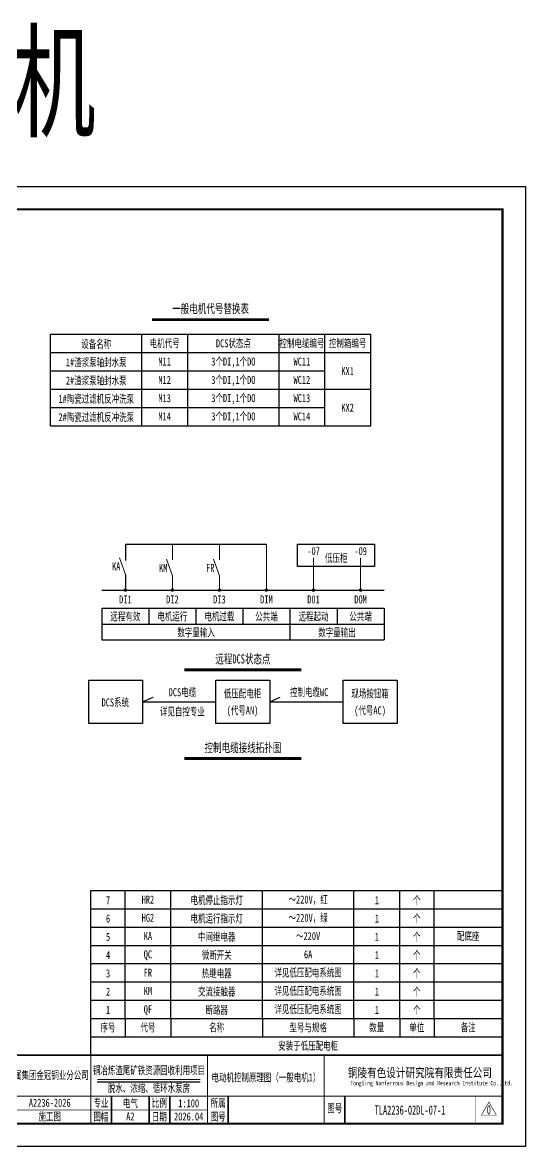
# Model space of a CAD drawing. Header units: millimetres. Extents: x 401220 to 2750366, y -101310 to 943175.
# Drawn here: x 1149682 to 1171673, y -101260 to -52085 of the extents above; entities that cross this region are included whole.
import ezdxf
from ezdxf.enums import TextEntityAlignment as Align

# ---------------------------------------------------------------- set-up
doc = ezdxf.new("R2010")
doc.units = ezdxf.units.MM
doc.linetypes.add('常规', pattern=[20, 10, 0, 10])
doc.layers.add('CAXA0层', color=7, linetype='Continuous', lineweight=25)
doc.layers.add('SW', color=8, linetype='Continuous', lineweight=20)
for name, color, linetype in [('TEXT', 4, 'Continuous'), ('动力平面导线层', 3, '常规'), ('动力平面设备层', 1, 'Continuous'), ('图框', 7, 'Continuous'), ('标注-照明', 7, 'Continuous'), ('照明平面导线层', 3, 'Continuous'), ('照明平面设备层', 1, 'Continuous')]:
    doc.layers.add(name, color=color, linetype=linetype)
doc.styles.add('HZ', font='simsun.ttf', dxfattribs={"width": 0.75})
doc.styles.add('标准', font='NSimSun.ttf', dxfattribs={"width": 0.667})

# ---------------------------------------------------------------- blocks, each defined once
blk = doc.blocks.new('3')
at = {"layer": 'TEXT', "color": 7, "lineweight": 25, "style": 'HZ', "width": 0.75}
for s, height, p in [('铜陵有色设计研究院有限责任公司', 400, (221501, 249018)), ('Tongling Nonferrous Design and Research Institute Co.,Ltd.', 200, (221613, 248659))]:
    blk.add_text(s, height=height, dxfattribs=at).set_placement(p)
blk = doc.blocks.new('铜陵有色图签02')
at = {"layer": '图框', "linetype": 'Continuous', "lineweight": 50}
for p, q in [((-38401, 3003), (-38401, 1)), ((-29100, 3001), (-29100, 0))]:
    blk.add_line(p, q, dxfattribs=at)
at = {"layer": '图框', "color": 7, "linetype": 'Continuous', "lineweight": 25}
for p, q in [((-36201, 3010), (-36201, 9)), ((-34701, 3010), (-34701, 9)), ((-33401, 3017), (-33401, 16)), ((-31901, 3017), (-31901, 16)), ((-30601, 3017), (-30601, 16)), ((-29100, 1201), (-37501, 1201))]:
    blk.add_line(p, q, dxfattribs=at)
at = {"layer": '图框', "color": 7, "linetype": 'Continuous', "lineweight": 35}
for p, q in [((-27300, 3001), (-27300, 1)), ((-21600, 1197), (-21600, -3)), ((-17100, 1200), (-17100, 0)), ((-15450, 0), (-15450, 1200)), ((-14550, 1200), (-14550, 0)), ((-12000, 1201), (-12000, 1)), ((-6900, 1202), (-6900, 2))]:
    blk.add_line(p, q, dxfattribs=at)
at = {"layer": '图框', "lineweight": 25}
blk.add_line((-17723, 1830), (-13223, 1830), dxfattribs=at)
at = {"layer": '图框', "lineweight": 70, "const_width": 70}
blk.add_lwpolyline([(-17980, 3001), (0, 3001), (-38401, 3001)], dxfattribs=at)
at = {"layer": '图框', "color": 7, "linetype": 'Continuous', "lineweight": 25, "const_width": 25}
for points in [[(-37501, 3000), (-37501, 0)], [(-25800, 3001), (-25800, 1)], [(-24300, 3001), (-24300, 1)], [(-23100, 2401), (-37501, 2401)], [(-23100, 1801), (-37501, 1801)], [(-23100, 1201), (-29100, 1201)], [(-12900, 600), (-18000, 600), (-37501, 600)], [(-602, 943), (-932, 371), (-272, 371), (-602, 943)]]:
    blk.add_lwpolyline(points, dxfattribs=at)
at = {"layer": '图框', "linetype": 'Continuous', "lineweight": 50, "const_width": 50}
for points in [[(-23100, 3001), (-23100, 1)], [(-18000, 3000), (-18000, 0)]]:
    blk.add_lwpolyline(points, dxfattribs=at)
at = {"layer": '图框', "lineweight": 50, "const_width": 50}
for points in [[(-12900, 3001), (-12900, 1)], [(-7800, 3001), (-7800, 1)], [(0, 3000), (0, 0)], [(-23100, 1200), (0, 1200)]]:
    blk.add_lwpolyline(points, dxfattribs=at)
at = {"layer": '图框', "lineweight": 25, "const_width": 35}
blk.add_lwpolyline([(-17723, 1930), (-13223, 1930)], dxfattribs=at)
at = {"layer": '图框', "color": 7, "linetype": 'Continuous', "lineweight": 35, "const_width": 25}
blk.add_lwpolyline([(-1200, 1201), (-1200, 0)], dxfattribs=at)
at = {"layer": '图框', "linetype": 'Continuous', "lineweight": 70, "const_width": 70}
blk.add_lwpolyline([(-38401, 1), (0, 0)], dxfattribs=at)
at = {"layer": '图框', "lineweight": 25}
blk.add_blockref('3', (-228268, -246986), dxfattribs=at)
at = {"layer": 'TEXT', "color": 7, "lineweight": 25, "style": '标准', "width": 0.667}
for s, height, p in [('总  图', 300, (-36862, 2555)), ('建  筑', 300, (-34062, 2562)), ('热  工', 300, (-31262, 2562)), ('项目负责人', 350, (-28197, 2541)), ('会', 300, (-37942, 2054)), ('冶  炼', 300, (-36862, 1955)), ('化  工', 300, (-34062, 1962)), ('给排水', 300, (-31262, 1962)), ('审  定', 350, (-28197, 1941)), ('签', 300, (-37942, 1404)), ('选  矿', 300, (-36862, 1355)), ('暖  通', 300, (-34062, 1362)), ('自  控', 300, (-31262, 1362)), ('审  核', 350, (-28197, 1341)), ('栏', 300, (-37942, 754)), ('采  矿', 300, (-36862, 754)), ('机  械', 300, (-34062, 761)), ('电  气', 300, (-31262, 761)), ('校  对', 350, (-28197, 741)), ('项目编号', 350, (-22343, 730)), ('专业', 350, (-17559, 730)), ('比例', 350, (-15009, 730)), ('所属', 350, (-12438, 730)), ('专  业', 300, (-36862, 170)), ('签  字', 300, (-35449, 170)), ('专  业', 300, (-34062, 177)), ('签  字', 300, (-32649, 177)), ('专  业', 300, (-31262, 177)), ('签  字', 300, (-29849, 177)), ('设  计', 350, (-28197, 139)), ('设计阶段', 350, (-22343, 130)), ('图幅', 350, (-17559, 130)), ('日期', 350, (-15009, 130)), ('图号', 350, (-12438, 130)), ('图号', 350, (-7339, 495))]:
    blk.add_text(s, height=height, dxfattribs=at).set_placement(p, align=Align.CENTER)

msp = doc.modelspace()

# ---------------------------------------------------------------- linework, layer by layer
at = {"color": 7, "linetype": 'ByBlock', "lineweight": 20, "const_width": 75}
for points in [[(1154140.36422, -76918.30627, 1), (1154215.36422, -76918.30627, 1)], [(1156196.86316, -76918.30627, 1), (1156271.86316, -76918.30627, 1)], [(1158253.3621, -76918.30627, 1), (1158328.3621, -76918.30627, 1)], [(1160309.86103, -76918.30627, 1), (1160384.86103, -76918.30627, 1)], [(1162366.35997, -76918.30627, 1), (1162441.35997, -76918.30627, 1)], [(1164422.85891, -76918.30627, 1), (1164497.85891, -76918.30627, 1)]]:
    msp.add_lwpolyline(points, format="xyb", close=True, dxfattribs=at)
at = {"layer": 'CAXA0层', "color": 2, "linetype": 'ByBlock', "lineweight": 40}
for p, q in [((1155356.32731, -65058.09089), (1160454.4726, -65058.09089)), ((1156770.03892, -80382.92172), (1161868.18421, -80382.92172)), ((1156770.03892, -84261.81739), (1161868.18421, -84261.81739))]:
    msp.add_line(p, q, dxfattribs=at)
at = {"layer": 'CAXA0层', "color": 2, "linetype": 'ByBlock', "lineweight": 0}
for p, q in [((1155356.32731, -65123.57382), (1160454.4726, -65123.57382)), ((1156770.03892, -80448.40465), (1161868.18421, -80448.40465)), ((1156770.03892, -84327.30032), (1161868.18421, -84327.30032))]:
    msp.add_line(p, q, dxfattribs=at)
at = {"layer": 'SW', "color": 7, "linetype": 'ByBlock', "lineweight": 25}
for p, q in [((1150905.39995, -69726.09017), (1150905.39995, -65726.09017)), ((1154905.39995, -69726.09017), (1154905.39995, -65726.09017)), ((1160905.39995, -69726.09017), (1160905.39995, -65726.09017)), ((1162905.39995, -69726.09017), (1162905.39995, -65726.09017)), ((1164905.39995, -69726.09017), (1164905.39995, -65726.09017)), ((1153149.61475, -77703.2974), (1153149.61475, -79099.64857)), ((1153149.61475, -77703.2974), (1165488.60837, -77703.2974)), ((1155206.11369, -77703.2974), (1155206.11369, -78401.47298)), ((1157262.61263, -77703.2974), (1157262.61263, -78401.47298)), ((1159319.11156, -77703.2974), (1159319.11156, -78401.47298)), ((1161375.6105, -77703.2974), (1161375.6105, -79099.64857)), ((1163432.10944, -77703.2974), (1163432.10944, -78401.47298)), ((1165488.60837, -77703.2974), (1165488.60837, -79099.64857)), ((1153149.61475, -78401.47298), (1165488.60837, -78401.47298)), ((1153149.61475, -79099.64857), (1165488.60837, -79099.64857)), ((1152672.99337, -90059.26652), (1154172.99337, -90059.26652)), ((1152672.99337, -90859.26652), (1152672.99337, -90059.26652)), ((1154172.99337, -90059.26652), (1156172.99337, -90059.26652)), ((1154172.99337, -90859.26652), (1154172.99337, -90059.26652)), ((1156172.99337, -90059.26652), (1160172.99337, -90059.26652)), ((1156172.99337, -90859.26652), (1156172.99337, -90059.26652)), ((1160172.99337, -90059.26652), (1164172.99337, -90059.26652)), ((1160172.99337, -90859.26652), (1160172.99337, -90059.26652)), ((1164172.99337, -90059.26652), (1166172.99337, -90059.26652)), ((1164172.99337, -90859.26652), (1164172.99337, -90059.26652)), ((1166172.99337, -90059.26652), (1167672.99337, -90059.26652)), ((1166172.99337, -90859.26652), (1166172.99337, -90059.26652)), ((1167672.99337, -90059.26652), (1170672.99337, -90059.26652)), ((1167672.99337, -90859.26652), (1167672.99337, -90059.26652)), ((1152672.99337, -90859.26652), (1154172.99337, -90859.26652)), ((1152672.99337, -91659.26652), (1152672.99337, -90859.26652)), ((1154172.99337, -90859.26652), (1156172.99337, -90859.26652)), ((1154172.99337, -91659.26652), (1154172.99337, -90859.26652)), ((1156172.99337, -90859.26652), (1160172.99337, -90859.26652)), ((1156172.99337, -91659.26652), (1156172.99337, -90859.26652)), ((1160172.99337, -90859.26652), (1164172.99337, -90859.26652)), ((1160172.99337, -91659.26652), (1160172.99337, -90859.26652)), ((1164172.99337, -90859.26652), (1166172.99337, -90859.26652)), ((1164172.99337, -91659.26652), (1164172.99337, -90859.26652)), ((1166172.99337, -90859.26652), (1167672.99337, -90859.26652)), ((1166172.99337, -91659.26652), (1166172.99337, -90859.26652)), ((1167672.99337, -90859.26652), (1170672.99337, -90859.26652)), ((1167672.99337, -91659.26652), (1167672.99337, -90859.26652)), ((1152672.99337, -91659.26652), (1154172.99337, -91659.26652)), ((1152672.99337, -92459.26652), (1152672.99337, -91659.26652)), ((1154172.99337, -91659.26652), (1156172.99337, -91659.26652)), ((1154172.99337, -92459.26652), (1154172.99337, -91659.26652)), ((1156172.99337, -91659.26652), (1160172.99337, -91659.26652)), ((1156172.99337, -92459.26652), (1156172.99337, -91659.26652)), ((1160172.99337, -91659.26652), (1164172.99337, -91659.26652)), ((1160172.99337, -92459.26652), (1160172.99337, -91659.26652)), ((1164172.99337, -91659.26652), (1166172.99337, -91659.26652)), ((1164172.99337, -92459.26652), (1164172.99337, -91659.26652)), ((1166172.99337, -91659.26652), (1167672.99337, -91659.26652)), ((1166172.99337, -92459.26652), (1166172.99337, -91659.26652)), ((1167672.99337, -91659.26652), (1170672.99337, -91659.26652)), ((1167672.99337, -92459.26652), (1167672.99337, -91659.26652)), ((1152672.99337, -92459.26652), (1154172.99337, -92459.26652)), ((1152672.99337, -93259.26652), (1152672.99337, -92459.26652)), ((1154172.99337, -92459.26652), (1156172.99337, -92459.26652)), ((1154172.99337, -93259.26652), (1154172.99337, -92459.26652)), ((1156172.99337, -92459.26652), (1160172.99337, -92459.26652)), ((1156172.99337, -93259.26652), (1156172.99337, -92459.26652)), ((1160172.99337, -92459.26652), (1164172.99337, -92459.26652)), ((1160172.99337, -93259.26652), (1160172.99337, -92459.26652)), ((1164172.99337, -92459.26652), (1166172.99337, -92459.26652)), ((1164172.99337, -93259.26652), (1164172.99337, -92459.26652)), ((1166172.99337, -92459.26652), (1167672.99337, -92459.26652)), ((1166172.99337, -93259.26652), (1166172.99337, -92459.26652)), ((1167672.99337, -92459.26652), (1170672.99337, -92459.26652)), ((1167672.99337, -93259.26652), (1167672.99337, -92459.26652)), ((1152672.99337, -93259.26652), (1154172.99337, -93259.26652)), ((1152672.99337, -94059.26652), (1152672.99337, -93259.26652)), ((1154172.99337, -93259.26652), (1156172.99337, -93259.26652)), ((1154172.99337, -94059.26652), (1154172.99337, -93259.26652)), ((1156172.99337, -93259.26652), (1160172.99337, -93259.26652)), ((1156172.99337, -94059.26652), (1156172.99337, -93259.26652)), ((1160172.99337, -93259.26652), (1164172.99337, -93259.26652)), ((1160172.99337, -94059.26652), (1160172.99337, -93259.26652)), ((1164172.99337, -93259.26652), (1166172.99337, -93259.26652)), ((1164172.99337, -94059.26652), (1164172.99337, -93259.26652)), ((1166172.99337, -93259.26652), (1167672.99337, -93259.26652)), ((1166172.99337, -94059.26652), (1166172.99337, -93259.26652)), ((1167672.99337, -93259.26652), (1170672.99337, -93259.26652)), ((1167672.99337, -94059.26652), (1167672.99337, -93259.26652)), ((1152672.99337, -94059.26652), (1154172.99337, -94059.26652)), ((1152672.99337, -94859.26652), (1152672.99337, -94059.26652)), ((1154172.99337, -94059.26652), (1156172.99337, -94059.26652)), ((1154172.99337, -94859.26652), (1154172.99337, -94059.26652)), ((1156172.99337, -94059.26652), (1160172.99337, -94059.26652)), ((1156172.99337, -94859.26652), (1156172.99337, -94059.26652)), ((1160172.99337, -94059.26652), (1164172.99337, -94059.26652)), ((1160172.99337, -94859.26652), (1160172.99337, -94059.26652)), ((1164172.99337, -94059.26652), (1166172.99337, -94059.26652)), ((1164172.99337, -94859.26652), (1164172.99337, -94059.26652)), ((1166172.99337, -94059.26652), (1167672.99337, -94059.26652)), ((1166172.99337, -94859.26652), (1166172.99337, -94059.26652)), ((1167672.99337, -94059.26652), (1170672.99337, -94059.26652)), ((1167672.99337, -94859.26652), (1167672.99337, -94059.26652)), ((1152672.99337, -94859.26652), (1154172.99337, -94859.26652)), ((1152672.99337, -95659.26652), (1152672.99337, -94859.26652)), ((1154172.99337, -94859.26652), (1156172.99337, -94859.26652)), ((1154172.99337, -95659.26652), (1154172.99337, -94859.26652)), ((1156172.99337, -94859.26652), (1160172.99337, -94859.26652)), ((1156172.99337, -95659.26652), (1156172.99337, -94859.26652)), ((1160172.99337, -94859.26652), (1164172.99337, -94859.26652)), ((1160172.99337, -95659.26652), (1160172.99337, -94859.26652)), ((1164172.99337, -94859.26652), (1166172.99337, -94859.26652)), ((1164172.99337, -95659.26652), (1164172.99337, -94859.26652)), ((1166172.99337, -94859.26652), (1167672.99337, -94859.26652)), ((1166172.99337, -95659.26652), (1166172.99337, -94859.26652)), ((1167672.99337, -94859.26652), (1170672.99337, -94859.26652)), ((1167672.99337, -95659.26652), (1167672.99337, -94859.26652)), ((1152672.99337, -96459.26652), (1152672.99337, -95659.26652)), ((1152672.99337, -95659.26652), (1170672.99337, -95659.26652)), ((1154172.99337, -95659.26652), (1154172.99337, -96459.26652)), ((1156172.99337, -95659.26652), (1156172.99337, -96459.26652)), ((1160172.99337, -95659.26652), (1160172.99337, -96459.26652)), ((1164172.99337, -95659.26652), (1164172.99337, -96459.26652)), ((1166172.99337, -95659.26652), (1166172.99337, -96459.26652)), ((1167672.99337, -95659.26652), (1167672.99337, -96459.26652)), ((1152672.99337, -96459.26652), (1170672.99337, -96459.26652)), ((1152672.99337, -97259.26652), (1152672.99337, -96459.26652))]:
    msp.add_line(p, q, dxfattribs=at)
at = {"layer": '动力平面导线层', "color": 0, "linetype": 'ByBlock'}
for p, q in [((1150905.39995, -65726.09017), (1164905.39995, -65726.09017)), ((1156905.39995, -69726.09017), (1156905.39995, -65726.09017)), ((1150905.39995, -66526.09017), (1164905.39995, -66526.09017)), ((1150905.39995, -67326.09017), (1162905.39995, -67326.09017)), ((1150905.39995, -68126.09017), (1164905.39995, -68126.09017)), ((1150905.39995, -68926.09017), (1162905.39995, -68926.09017)), ((1150905.39995, -69726.09017), (1164905.39995, -69726.09017))]:
    msp.add_line(p, q, dxfattribs=at)
at = {"layer": '动力平面设备层', "color": 3, "linetype": 'ByBlock', "lineweight": -3, "ltscale": 100}
for p, q in [((1161708.90039, -74910.59507), (1165067.54639, -74910.59507)), ((1161708.90039, -75883.05438), (1161708.90039, -74910.59507)), ((1165067.54639, -74910.59507), (1165067.54639, -75883.05438)), ((1165067.54639, -75883.05438), (1161708.90039, -75883.05438))]:
    msp.add_line(p, q, dxfattribs=at)
at = {"layer": '图框', "linetype": 'Continuous', "lineweight": 100, "const_width": 100}
msp.add_lwpolyline([(1114772.99337, -100259.68054), (1170672.99337, -100259.68054), (1170672.99337, -60259.68054), (1114772.99337, -60259.68054)], close=True, dxfattribs=at)
at = {"layer": '标注-照明', "linetype": 'ByBlock', "lineweight": 25, "ltscale": 100}
for p, q in [((1154177.86422, -74910.59507), (1154177.86422, -75629.51262)), ((1154177.86422, -74910.59507), (1160347.36103, -74910.59507)), ((1154177.86422, -76233.00012), (1154177.86422, -76918.30627)), ((1153149.61475, -76918.30627), (1165488.60837, -76918.30627)), ((1154934.59081, -81803.84218), (1155387.25826, -81600.71115)), ((1160497.3102, -81803.84218), (1160949.97764, -81600.71115)), ((1154934.59081, -81803.84218), (1158140.91293, -81803.84218)), ((1160497.3102, -81803.84218), (1163703.63231, -81803.84218))]:
    msp.add_line(p, q, dxfattribs=at)
for points in [[(1154934.59081, -82749.73539), (1152578.19354, -82749.73539), (1152578.19354, -80857.94898), (1154934.59081, -80857.94898)], [(1160497.3102, -82749.73539), (1158140.91293, -82749.73539), (1158140.91293, -80857.94898), (1160497.3102, -80857.94898)], [(1166060.02959, -82749.73539), (1163703.63231, -82749.73539), (1163703.63231, -80857.94898), (1166060.02959, -80857.94898)]]:
    msp.add_lwpolyline(points, close=True, dxfattribs=at)
at = {"layer": '照明平面导线层', "color": 0, "linetype": 'ByBlock', "lineweight": 20}
for p, q in [((1156234.36316, -75595.07219), (1156234.36316, -74910.59507)), ((1158290.8621, -75595.07219), (1158290.8621, -74910.59507)), ((1160347.36103, -76918.30627), (1160347.36103, -74910.59507)), ((1154177.86422, -76233.00012), (1153916.43215, -75501.88599)), ((1156234.36316, -76296.81344), (1155972.93109, -75565.6993)), ((1158290.8621, -76296.81344), (1158029.43002, -75565.6993)), ((1162403.85997, -76918.30627), (1162403.85997, -75512.0117)), ((1164460.35891, -76918.30627), (1164460.35891, -75512.0117)), ((1156234.36316, -76918.30627), (1156234.36316, -76296.81344)), ((1158290.8621, -76918.30627), (1158290.8621, -76296.81344))]:
    msp.add_line(p, q, dxfattribs=at)
at = {"layer": '照明平面设备层', "color": 0, "lineweight": -3, "ltscale": 100}
msp.add_lwpolyline([(1112272.99337, -59259.68054), (1171672.99337, -59259.68054), (1171672.99337, -101259.68054), (1112272.99337, -101259.68054)], close=True, dxfattribs=at)

# ---------------------------------------------------------------- block references
at = {"layer": '图框', "lineweight": 25}
msp.add_blockref('铜陵有色图签02', (1170672.99337, -100259.68054), dxfattribs=at)

# ---------------------------------------------------------------- texts
at = {"layer": 'SW', "color": 4, "linetype": 'ByBlock', "lineweight": 25, "style": '标准', "width": 0.667}
for s, height, p in [('就地控制电机', 4000, (1141972.99337, -56678.97213)), ('DCS系统', 350, (1153738.10248, -82005.94889)), ('DCS电缆', 350, (1156672.95248, -81559.47765)), ('低压配电柜', 350, (1159300.82187, -81617.72427)), ('控制电缆WC', 350, (1162214.07697, -81559.47765)), ('现场按钮箱', 350, (1164877.65242, -81617.72427)), ('详见自控专业', 350, (1156672.95248, -82408.15184)), ('(代号AN)', 350, (1159300.82187, -82356.58379)), ('(代号AC)', 350, (1164877.65242, -82356.58379))]:
    msp.add_text(s, height=height, dxfattribs=at).set_placement(p, align=Align.CENTER)
at = {"layer": 'SW', "color": 2, "linetype": 'ByBlock', "lineweight": 25, "style": '标准', "width": 0.667}
for s, p in [('一般电机代号替换表', (1157905.17222, -64803.07686)), ('远程DCS状态点', (1159318.88383, -80127.90769)), ('控制电缆接线拓扑图', (1159318.88383, -84006.80336))]:
    msp.add_text(s, height=400, dxfattribs=at).set_placement(p, align=Align.CENTER)
at = {"layer": 'SW', "color": 7, "linetype": 'ByBlock', "lineweight": 25, "style": '标准', "width": 0.667}
for s, p in [('DCS状态点', (1158901.54261, -66295.17674)), ('控制电缆编号', (1161896.54261, -66295.17674)), ('控制箱编号', (1163896.54261, -66295.17674)), ('设备名称', (1152905.39995, -66326.09017)), ('电机代号', (1155896.54261, -66295.17674)), ('1#渣浆泵轴封水泵', (1152905.39995, -67126.09017)), ('M11', (1155896.54261, -67095.17674)), ('3个DI,1个DO', (1158901.54261, -67095.17674)), ('WC11', (1161896.54261, -67095.17674)), ('KX1', (1163896.54261, -67509.78001)), ('2#渣浆泵轴封水泵', (1152905.39995, -67926.09017)), ('M12', (1155896.54261, -67895.17674)), ('3个DI,1个DO', (1158901.54261, -67895.17674)), ('WC12', (1161896.54261, -67895.17674)), ('1#陶瓷过滤机反冲洗泵', (1152905.39995, -68726.09017)), ('M13', (1155896.54261, -68695.17674)), ('3个DI,1个DO', (1158901.54261, -68695.17674)), ('WC13', (1161896.54261, -68695.17674)), ('KX2', (1163896.54261, -69109.78001)), ('2#陶瓷过滤机反冲洗泵', (1152905.39995, -69526.09017)), ('M14', (1155896.54261, -69495.17674)), ('3个DI,1个DO', (1158901.54261, -69495.17674)), ('WC14', (1161896.54261, -69495.17674)), ('-07', (1162409.5259, -75384.96977)), ('-09', (1164466.02484, -75384.96977)), ('低压柜', (1163398.22568, -75690.91799)), ('DI1', (1154178.40598, -77498.7597)), ('DI2', (1156234.90492, -77498.7597)), ('DI3', (1158291.40385, -77498.7597)), ('DIM', (1160347.90279, -77498.7597)), ('D01', (1162404.40173, -77498.7597)), ('DOM', (1164460.90066, -77498.7597)), ('远程有效', (1154178.40598, -78247.23177)), ('电机运行', (1156234.90492, -78247.23177)), ('电机过载', (1158291.40385, -78247.23177)), ('公共端', (1160347.90279, -78247.23177)), ('远程起动', (1162404.40173, -78247.23177)), ('公共端', (1164460.90066, -78247.23177)), ('数字量输入', (1157271.22087, -78945.40736)), ('数字量输出', (1163432.10944, -78945.40736)), ('7', (1153422.99337, -90659.26652)), ('HR2', (1155164.13603, -90628.35308)), ('电机停止指示灯', (1158172.99337, -90659.26652)), ('～220V，红', (1162169.13603, -90628.35308)), ('1', (1165172.99337, -90659.26652)), ('个', (1166922.99337, -90659.26652)), ('6', (1153422.99337, -91459.26652)), ('HG2', (1155164.13603, -91428.35308)), ('电机运行指示灯', (1158172.99337, -91459.26652)), ('～220V，绿', (1162169.13603, -91428.35308)), ('1', (1165172.99337, -91459.26652)), ('个', (1166922.99337, -91459.26652)), ('5', (1153422.99337, -92259.26652)), ('KA', (1155164.13603, -92228.35308)), ('中间继电器', (1158172.99337, -92259.26652)), ('～220V', (1162169.13603, -92228.35308)), ('1', (1165172.99337, -92259.26652)), ('个', (1166922.99337, -92259.26652)), ('配底座', (1169169.13603, -92228.35308)), ('4', (1153422.99337, -93059.26652)), ('QC', (1155164.13603, -93028.35308)), ('微断开关', (1158172.99337, -93059.26652)), ('6A', (1162169.13603, -93028.35308)), ('1', (1165172.99337, -93059.26652)), ('个', (1166922.99337, -93059.26652)), ('详见低压配电系统图', (1162169.13603, -93828.35308)), ('3', (1153422.99337, -93859.26652)), ('FR', (1155164.13603, -93828.35308)), ('热继电器', (1158172.99337, -93859.26652)), ('1', (1165172.99337, -93859.26652)), ('个', (1166922.99337, -93859.26652)), ('2', (1153422.99337, -94659.26652)), ('KM', (1155164.13603, -94628.35308)), ('交流接触器', (1158172.99337, -94659.26652)), ('详见低压配电系统图', (1162169.13603, -94628.35308)), ('1', (1165172.99337, -94659.26652)), ('个', (1166922.99337, -94659.26652)), ('1', (1153422.99337, -95459.26652)), ('QF', (1155164.13603, -95428.35308)), ('断路器', (1158172.99337, -95459.26652)), ('详见低压配电系统图', (1162169.13603, -95428.35308)), ('1', (1165172.99337, -95459.26652)), ('个', (1166922.99337, -95459.26652)), ('序号', (1153421.13603, -96228.35308)), ('代号', (1155164.13603, -96228.35308)), ('名称', (1158169.13603, -96228.35308)), ('型号与规格', (1162169.13603, -96228.35308)), ('数量', (1165169.13603, -96228.35308)), ('单位', (1166919.13603, -96228.35308)), ('备注', (1169169.13603, -96228.35308)), ('安装于低压配电柜', (1162169.13603, -97028.35308))]:
    msp.add_text(s, height=350, dxfattribs=at).set_placement(p, align=Align.CENTER)
for s, p in [('KA', (1153960.93995, -75880.60711)), ('KM', (1156017.43889, -75944.42043)), ('FR', (1158073.93783, -75944.42043))]:
    msp.add_text(s, height=350, dxfattribs=at).set_placement(p, align=Align.MIDDLE_RIGHT)
at = {"layer": 'SW', "color": 4, "linetype": 'Continuous', "lineweight": 25, "style": '标准', "width": 0.667}
for s, height, p in [('铜冶炼渣尾矿铁资源回收利用项目', 350, (1155210.51699, -98101.85875)), ('铜陵有色金属集团金冠铜业分公司', 350, (1150126.84654, -98313.40514)), ('电动机控制原理图（一般电机1）', 350, (1160323.90479, -98414.18162)), ('脱水、浓缩、循环水泵房', 350, (1155210.51699, -98883.12098)), ('A2236-2026', 350, (1150872.41709, -99520.68819)), ('电气', 350, (1154397.16988, -99541.41454)), ('1:100', 350, (1156947.16988, -99541.41454)), ('施工图', 350, (1150872.41709, -100121.11659)), ('A2', 350, (1154397.16988, -100121.11659)), ('2026.04', 350, (1156947.16988, -100121.11659)), ('TLA2236-02DL-07-1', 400, (1166622.30778, -99864.624)), ('0', 400, (1170070.76586, -99853.13419))]:
    msp.add_text(s, height=height, dxfattribs=at).set_placement(p, align=Align.CENTER)

doc.saveas('drawing.dxf')
